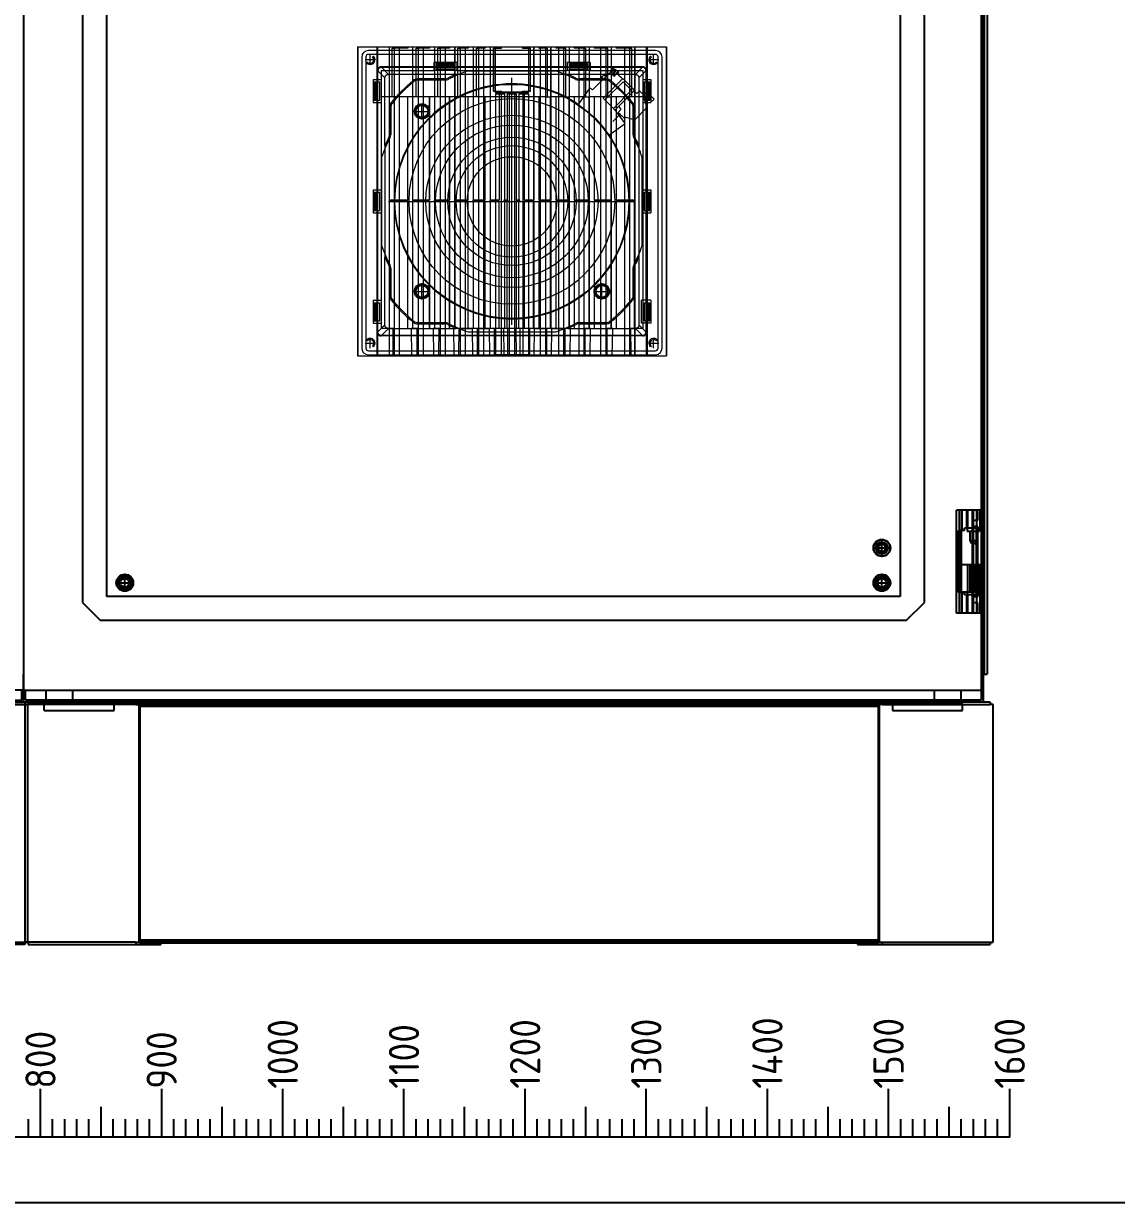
# Model space of a CAD drawing. Header units: millimetres. Extents: x 40929 to 57897, y 13592 to 43737.
# Drawn here: x 47669 to 48571, y 40095 to 41068 of the extents above; entities that cross this region are included whole.
import ezdxf
from ezdxf.enums import TextEntityAlignment as Align

# ---------------------------------------------------------------- set-up
doc = ezdxf.new("R2010")
doc.units = ezdxf.units.MM
doc.layers.add('! NO PLOT !', color=7, linetype='Continuous', true_color=0xff75dd, plot=False)
doc.layers.add('000-PI-Oprema', color=30, linetype='Continuous', lineweight=5)
doc.layers.add('000-PI-ORMAR', color=2, linetype='Continuous')
doc.styles.add('PI0', font='isocpeur.ttf', dxfattribs={"width": 0.9})

# ---------------------------------------------------------------- blocks, each defined once
blk = doc.blocks.new('8806000_2000x800x600')
at = {"layer": '! NO PLOT !'}
for p, q in [((-3770.82, 1831.75), (-3770.82, -8.25)), ((-3075.82, -8.25), (-3075.82, 1831.75)), ((-3750.82, 1826.75), (-3750.82, -3.25)), ((-3095.82, 1826.75), (-3095.82, -3.25)), ((-3049.32, -17), (-3049.32, 68)), ((-3029.87, 68), (-3049.32, 68)), ((-3046.83, 51), (-3046.83, 68)), ((-3046.63, -17), (-3046.63, 68)), ((-3044.73, 51), (-3044.73, 68)), ((-3040.97, 68), (-3040.97, 53)), ((-3040.06, 53), (-3040.06, 68)), ((-3035.95, -17), (-3035.95, 68)), ((-3031.8, 59.5), (-3035.95, 59.5)), ((-3035.42, 53), (-3035.42, 68)), ((-3035.2, -17), (-3035.2, 68)), ((-3032.45, 66), (-3031.8, 66)), ((-3032.45, -15), (-3032.45, 66)), ((-3032.44, -8.5), (-3032.44, 59.5)), ((-3031.8, 59.5), (-3031.8, 66)), ((-3029.87, 53), (-3029.87, 68)), ((-3047.56, 0), (-3047.56, 51)), ((-3042.64, 51), (-3047.56, 51)), ((-3045.1, 0), (-3045.1, 51)), ((-3029.87, 53), (-3042.64, 53)), ((-3042.64, 51), (-3042.64, 53)), ((-3040.52, 53), (-3040.52, 50.5)), ((-3040.52, 50.5), (-3030.32, 50.5)), ((-3038.37, 50.5), (-3038.37, 43.01)), ((-3031.72, 54.5), (-3035.95, 54.5)), ((-3032.87, -3.5), (-3032.87, 54.5)), ((-3032.47, 43.01), (-3032.47, 50.5)), ((-3032.15, -3.5), (-3032.15, 54.5)), ((-3031.72, -3.5), (-3031.72, 54.5)), ((-3030.32, 50.5), (-3030.32, 53)), ((-3110.82, 29.4), (-3110.82, 44.1)), ((-3038.37, 43.01), (-3036.92, 40.5)), ((-3038.37, 43.01), (-3032.47, 43.01)), ((-3036.92, 40.5), (-3033.92, 40.5)), ((-3033.92, 40.5), (-3032.47, 43.01)), ((-3118.17, 36.75), (-3103.47, 36.75)), ((-3046.12, 23), (-3046.12, 0.5)), ((-3046.12, 23), (-3029.32, 23)), ((-3040.17, 23), (-3040.17, 0.5)), ((-3038.17, 23), (-3038.17, 0.5)), ((-3036.49, 23), (-3036.49, 0.5)), ((-3036.14, 23), (-3036.14, 0.5)), ((-3033.99, 23), (-3033.99, 0.5)), ((-3033.64, 23), (-3033.64, 0.5)), ((-3033.28, 23), (-3033.28, 0.5)), ((-3032.15, 23), (-3032.15, 0.5)), ((-3031.4, 23), (-3031.4, 0.5)), ((-3031.28, 0.5), (-3031.28, 23)), ((-3030.27, 23), (-3030.27, 0.5)), ((-3029.52, 23), (-3029.52, 0.5)), ((-3735.83, 0.65), (-3735.83, 15.35)), ((-3110.83, 0.65), (-3110.83, 15.35)), ((-3036.92, 10.5), (-3038.37, 7.99)), ((-3036.92, 10.5), (-3033.92, 10.5)), ((-3032.47, 7.99), (-3033.92, 10.5)), ((-3743.18, 8), (-3728.48, 8)), ((-3118.18, 8), (-3103.48, 8)), ((-3046.12, 0.5), (-3029.32, 0.5)), ((-3040.52, 0.5), (-3040.52, -2)), ((-3038.37, 7.99), (-3038.37, 0.5)), ((-3038.37, 7.99), (-3032.47, 7.99)), ((-3032.47, 0.5), (-3032.47, 7.99)), ((-3030.32, -2), (-3030.32, 0.5)), ((-3770.82, -8.25), (-3755.82, -23.25)), ((-3095.82, -3.25), (-3750.82, -3.25)), ((-3090.82, -23.25), (-3075.82, -8.25)), ((-3042.64, 0), (-3047.56, 0)), ((-3046.83, -17), (-3046.83, 0)), ((-3044.73, -17), (-3044.73, 0)), ((-3042.64, -2), (-3042.64, 0)), ((-3029.87, -2), (-3042.64, -2)), ((-3040.97, -2), (-3040.97, -17)), ((-3040.06, -17), (-3040.06, -2)), ((-3031.72, -3.5), (-3035.95, -3.5)), ((-3031.8, -8.5), (-3035.95, -8.5)), ((-3035.42, -17), (-3035.42, -2)), ((-3031.8, -15), (-3031.8, -8.5)), ((-3029.87, -17), (-3029.87, -2)), ((-3029.87, -17), (-3049.32, -17)), ((-3032.45, -15), (-3031.8, -15)), ((-3090.82, -23.25), (-3755.82, -23.25))]:
    blk.add_line(p, q, dxfattribs=at)
for centre, radius in [((-3110.82, 36.75), 7), ((-3110.82, 36.75), 6.7), ((-3110.82, 36.75), 5), ((-3110.82, 36.75), 4), ((-3110.82, 36.75), 3), ((-3735.83, 8), 7), ((-3735.83, 8), 6.5), ((-3735.83, 8), 5.62), ((-3735.83, 8), 5), ((-3735.83, 8), 3.62), ((-3110.83, 8), 7), ((-3110.83, 8), 6.5), ((-3110.83, 8), 5.61), ((-3110.83, 8), 5), ((-3110.83, 8), 3.61)]:
    blk.add_circle(centre, radius, dxfattribs=at)
for centre, start_param, end_param in [((-3034.38, 66), 4.712389, 6.283185), ((-3033.73, 66), 4.712389, 6.283185), ((-3034.38, -15), 3.141593, 4.712389), ((-3033.73, -15), 3.141593, 4.712389)]:
    blk.add_ellipse(centre, major_axis=(0, 2), ratio=0.965926, start_param=start_param, end_param=end_param, dxfattribs=at)
at = {"layer": '000-PI-ORMAR'}
for p, q in [((-3819.32, 1904), (-3819.32, -80.5)), ((-3028.83, 1904), (-3028.83, -80.5)), ((-3027.33, 1904), (-3027.33, -80.5)), ((-3027.32, -80.5), (-3027.32, 1904)), ((-3026.55, 1883.5), (-3026.55, -67.5)), ((-3023.83, 1883.5), (-3023.83, -67.5)), ((-3819.33, -90.5), (-3819.33, -67.5)), ((-3027.32, -67.5), (-3023.83, -67.5)), ((-3819.32, -80.5), (-3027.32, -80.5)), ((-3817.83, -89), (-3817.83, -80.5)), ((-3800.83, -80.5), (-3800.83, -91.5)), ((-3778.83, -80.5), (-3778.83, -91.5)), ((-3067.83, -80.5), (-3067.83, -91.5)), ((-3045.83, -80.5), (-3045.83, -91.5)), ((-3028.83, -80.5), (-3028.83, -89)), ((-3027.33, -80.5), (-3027.33, -90.5)), ((-3800.83, -90.5), (-3819.33, -90.5)), ((-3800.83, -89), (-3817.83, -89)), ((-3802.29, -91.5), (-3800.83, -91.5)), ((-3802.29, -97.5), (-3802.29, -91.5)), ((-3045.83, -89), (-3800.83, -89)), ((-3045.83, -90.5), (-3800.83, -90.5)), ((-3800.83, -91.5), (-3796.57, -91.5)), ((-3796.57, -91.5), (-3774.46, -91.5)), ((-3072.2, -91.5), (-3774.46, -91.5)), ((-3744.64, -97.5), (-3744.64, -91.5)), ((-3102.02, -91.5), (-3102.02, -97.5)), ((-3072.2, -91.5), (-3050.09, -91.5)), ((-3050.09, -91.5), (-3045.83, -91.5)), ((-3028.83, -89), (-3045.83, -89)), ((-3027.33, -90.5), (-3045.83, -90.5)), ((-3045.83, -91.5), (-3044.37, -91.5)), ((-3044.37, -97.5), (-3044.37, -91.5)), ((-3802.29, -97.5), (-3744.64, -97.5)), ((-3102.02, -97.5), (-3044.37, -97.5))]:
    blk.add_line(p, q, dxfattribs=at)
blk = doc.blocks.new('1600 skala')
for p, q in [((41916.15, 44278.22), (41916.15, 44318.22)), ((41916.15, 44278.22), (41916.15, 44318.22)), ((41916.15, 44278.22), (41916.15, 44318.22)), ((41916.15, 44278.22), (41916.15, 44318.22)), ((41916.15, 44278.22), (41916.15, 44318.22)), ((41916.15, 44278.22), (41916.15, 44318.22)), ((42016.15, 44278.22), (42016.15, 44318.22)), ((42016.15, 44278.22), (42016.15, 44318.22)), ((42016.15, 44278.22), (42016.15, 44318.22)), ((42016.15, 44278.22), (42016.15, 44318.22)), ((42016.15, 44278.22), (42016.15, 44318.22)), ((42016.15, 44278.22), (42016.15, 44318.22)), ((42016.15, 44278.22), (42016.15, 44318.22)), ((42016.15, 44278.22), (42016.15, 44318.22)), ((42116.15, 44278.22), (42116.15, 44318.22)), ((42216.15, 44278.22), (42216.15, 44318.22)), ((42216.15, 44278.22), (42216.15, 44318.22)), ((42216.15, 44278.22), (42216.15, 44318.22)), ((42216.15, 44278.22), (42216.15, 44318.22)), ((42216.15, 44278.22), (42216.15, 44318.22)), ((42216.15, 44278.22), (42216.15, 44318.22)), ((42216.15, 44278.22), (42216.15, 44318.22)), ((42316.15, 44278.22), (42316.15, 44318.22)), ((42416.15, 44278.22), (42416.15, 44318.22)), ((42416.15, 44278.22), (42416.15, 44318.22)), ((42416.15, 44278.22), (42416.15, 44318.22)), ((42416.15, 44278.22), (42416.15, 44318.22)), ((42416.15, 44278.22), (42416.15, 44318.22)), ((42416.15, 44278.22), (42416.15, 44318.22)), ((42516.15, 44278.22), (42516.15, 44318.22)), ((42616.15, 44278.22), (42616.15, 44318.22)), ((42616.15, 44278.22), (42616.15, 44318.22)), ((42616.15, 44278.22), (42616.15, 44318.22)), ((42616.15, 44278.22), (42616.15, 44318.22)), ((42616.15, 44278.22), (42616.15, 44318.22)), ((42616.15, 44278.22), (42616.15, 44318.22)), ((42716.15, 44278.22), (42716.15, 44318.22)), ((42716.15, 44278.22), (42716.15, 44318.22)), ((42716.15, 44278.22), (42716.15, 44318.22)), ((42716.15, 44278.22), (42716.15, 44318.22)), ((42716.15, 44278.22), (42716.15, 44318.22)), ((42716.15, 44278.22), (42716.15, 44318.22)), ((41966.15, 44278.22), (41966.15, 44303.22)), ((42066.15, 44278.22), (42066.15, 44303.22)), ((42166.15, 44278.22), (42166.15, 44303.22)), ((42266.15, 44278.22), (42266.15, 44303.22)), ((42366.15, 44278.22), (42366.15, 44303.22)), ((42466.15, 44278.22), (42466.15, 44303.22)), ((42566.15, 44278.22), (42566.15, 44303.22)), ((42666.15, 44278.22), (42666.15, 44303.22)), ((41906.15, 44278.22), (41906.15, 44293.22)), ((41926.15, 44278.22), (41926.15, 44293.22)), ((41936.15, 44278.22), (41936.15, 44293.22)), ((41946.15, 44278.22), (41946.15, 44293.22)), ((41956.15, 44278.22), (41956.15, 44293.22)), ((41976.15, 44278.22), (41976.15, 44293.22)), ((41986.15, 44278.22), (41986.15, 44293.22)), ((41996.15, 44278.22), (41996.15, 44293.22)), ((42006.15, 44278.22), (42006.15, 44293.22)), ((42026.15, 44278.22), (42026.15, 44293.22)), ((42036.15, 44278.22), (42036.15, 44293.22)), ((42046.15, 44278.22), (42046.15, 44293.22)), ((42056.15, 44278.22), (42056.15, 44293.22)), ((42076.15, 44278.22), (42076.15, 44293.22)), ((42086.15, 44278.22), (42086.15, 44293.22)), ((42096.15, 44278.22), (42096.15, 44293.22)), ((42106.15, 44278.22), (42106.15, 44293.22)), ((42126.15, 44278.22), (42126.15, 44293.22)), ((42136.15, 44278.22), (42136.15, 44293.22)), ((42146.15, 44278.22), (42146.15, 44293.22)), ((42156.15, 44278.22), (42156.15, 44293.22)), ((42176.15, 44278.22), (42176.15, 44293.22)), ((42186.15, 44278.22), (42186.15, 44293.22)), ((42196.15, 44278.22), (42196.15, 44293.22)), ((42206.15, 44278.22), (42206.15, 44293.22)), ((42226.15, 44278.22), (42226.15, 44293.22)), ((42236.15, 44278.22), (42236.15, 44293.22)), ((42246.15, 44278.22), (42246.15, 44293.22)), ((42256.15, 44278.22), (42256.15, 44293.22)), ((42276.15, 44278.22), (42276.15, 44293.22)), ((42286.15, 44278.22), (42286.15, 44293.22)), ((42296.15, 44278.22), (42296.15, 44293.22)), ((42306.15, 44278.22), (42306.15, 44293.22)), ((42326.15, 44278.22), (42326.15, 44293.22)), ((42336.15, 44278.22), (42336.15, 44293.22)), ((42346.15, 44278.22), (42346.15, 44293.22)), ((42356.15, 44278.22), (42356.15, 44293.22)), ((42376.15, 44278.22), (42376.15, 44293.22)), ((42386.15, 44278.22), (42386.15, 44293.22)), ((42396.15, 44278.22), (42396.15, 44293.22)), ((42406.15, 44278.22), (42406.15, 44293.22)), ((42426.15, 44278.22), (42426.15, 44293.22)), ((42436.15, 44278.22), (42436.15, 44293.22)), ((42446.15, 44278.22), (42446.15, 44293.22)), ((42456.15, 44278.22), (42456.15, 44293.22)), ((42476.15, 44278.22), (42476.15, 44293.22)), ((42486.15, 44278.22), (42486.15, 44293.22)), ((42496.15, 44278.22), (42496.15, 44293.22)), ((42506.15, 44278.22), (42506.15, 44293.22)), ((42526.15, 44278.22), (42526.15, 44293.22)), ((42536.15, 44278.22), (42536.15, 44293.22)), ((42546.15, 44278.22), (42546.15, 44293.22)), ((42556.15, 44278.22), (42556.15, 44293.22)), ((42576.15, 44278.22), (42576.15, 44293.22)), ((42586.15, 44278.22), (42586.15, 44293.22)), ((42596.15, 44278.22), (42596.15, 44293.22)), ((42606.15, 44278.22), (42606.15, 44293.22)), ((42626.15, 44278.22), (42626.15, 44293.22)), ((42636.15, 44278.22), (42636.15, 44293.22)), ((42646.15, 44278.22), (42646.15, 44293.22)), ((42656.15, 44278.22), (42656.15, 44293.22)), ((42676.15, 44278.22), (42676.15, 44293.22)), ((42686.15, 44278.22), (42686.15, 44293.22)), ((42696.15, 44278.22), (42696.15, 44293.22)), ((42706.15, 44278.22), (42706.15, 44293.22)), ((42716.15, 44278.22), (41116.15, 44278.22))]:
    blk.add_line(p, q)
at = {"style": 'PI0', "width": 0.9}
for s, p in [('1400', (42516.15, 44318.22)), ('1500', (42616.15, 44318.22)), ('1600', (42716.15, 44318.22)), ('1000', (42116.15, 44318.22)), ('1100', (42216.15, 44318.22)), ('1200', (42316.15, 44318.22)), ('1300', (42416.15, 44318.22)), ('800', (41916.15, 44318.22)), ('900', (42016.15, 44318.22))]:
    blk.add_text(s, height=25, rotation=90, dxfattribs=at).set_placement(p, align=Align.MIDDLE_LEFT)
blk = doc.blocks.new('8660.023')
at = {"layer": '000-PI-ORMAR'}
for p, q in [((42027.59, 47899.99), (42027.59, 48095.99)), ((42027.59, 48095.99), (42030.09, 48095.99)), ((42030.09, 48097.99), (42119.09, 48097.99)), ((42030.09, 48097.99), (42030.09, 48095.99)), ((42119.09, 48095.99), (42030.09, 48095.99)), ((42119.09, 48097.99), (42119.09, 48095.99)), ((42119.09, 48095.99), (42121.59, 48095.99)), ((42121.59, 48095.99), (42121.59, 48086.51)), ((42122.34, 48096.99), (42122.34, 47996.99)), ((42731.84, 48096.99), (42122.34, 48096.99)), ((42731.84, 48095.49), (42122.34, 48095.49)), ((42731.84, 48094.49), (42122.34, 48094.49)), ((42731.84, 48096.99), (42731.84, 47996.99)), ((42732.59, 48095.99), (42732.59, 48086.51)), ((42735.09, 48095.99), (42732.59, 48095.99)), ((42824.09, 48097.99), (42735.09, 48097.99)), ((42735.09, 48097.99), (42735.09, 48095.99)), ((42735.09, 48095.99), (42824.09, 48095.99)), ((42824.09, 48097.99), (42824.09, 48095.99)), ((42826.59, 48095.99), (42824.09, 48095.99)), ((42826.59, 47899.99), (42826.59, 48095.99)), ((42121.59, 48086.51), (42121.59, 47986.51)), ((42732.59, 48086.51), (42732.59, 47986.51)), ((42122.34, 47996.99), (42122.34, 47898.99)), ((42731.84, 47996.99), (42731.84, 47898.99)), ((42121.59, 47986.51), (42121.59, 47909.47)), ((42732.59, 47986.51), (42732.59, 47909.47)), ((42121.59, 47909.47), (42121.59, 47899.99)), ((42732.59, 47909.47), (42732.59, 47899.99)), ((42030.09, 47899.99), (42027.59, 47899.99)), ((42119.09, 47899.99), (42030.09, 47899.99)), ((42030.09, 47899.74), (42030.09, 47899.74)), ((42030.09, 47899.74), (42030.09, 47897.99)), ((42030.09, 47897.99), (42139.59, 47897.99)), ((42119.09, 47899.99), (42122.34, 47899.99)), ((42119.09, 47899.99), (42119.09, 47899.99)), ((42119.09, 47899.99), (42119.09, 47897.99)), ((42731.84, 47901.49), (42122.34, 47901.49)), ((42731.84, 47900.49), (42122.34, 47900.49)), ((42731.84, 47898.99), (42122.34, 47898.99)), ((42123.09, 47898.99), (42123.09, 47897.99)), ((42139.59, 47898.99), (42139.59, 47897.99)), ((42714.59, 47898.99), (42714.59, 47897.99)), ((42714.59, 47897.99), (42824.09, 47897.99)), ((42731.09, 47898.99), (42731.09, 47897.99)), ((42731.84, 47899.99), (42735.09, 47899.99)), ((42735.09, 47899.99), (42824.09, 47899.99)), ((42735.09, 47899.99), (42735.09, 47899.99)), ((42735.09, 47899.99), (42735.09, 47897.99)), ((42824.09, 47899.99), (42826.59, 47899.99)), ((42824.09, 47899.74), (42824.09, 47899.74)), ((42824.09, 47899.74), (42824.09, 47897.99))]:
    blk.add_line(p, q, dxfattribs=at)
blk = doc.blocks.new('SK3240700')
at = {"layer": '000-PI-Oprema'}
for p, q in [((-127.5, 255), (-127.5, 0)), ((-127.5, 255), (127.5, 255)), ((-127.26, 255), (-127.26, 0)), ((-111.62, 255), (-111.62, 0)), ((-110.9, 255), (-110.9, 0)), ((-101.44, 255), (-101.44, 0)), ((-101.32, 255), (-101.32, 128.5)), ((-98.85, 254), (-97.17, 254)), ((-98.85, 213.65), (-98.85, 254)), ((-97.17, 255), (-97.17, 0)), ((-86, 254), (-97.17, 254)), ((-93.06, 255), (-93.06, 0)), ((-86.06, 255), (-86.06, 254)), ((-86, 255), (-86, 254)), ((-81.98, 255), (-81.98, 128.5)), ((-81.92, 255), (-81.92, 213.65)), ((-79.1, 254), (-77.39, 254)), ((-79.1, 213.65), (-79.1, 254)), ((-77.39, 255), (-77.39, 0)), ((-67.96, 254), (-77.39, 254)), ((-73.23, 255), (-73.23, 0)), ((-68.03, 255), (-68.03, 254)), ((-67.96, 255), (-67.96, 254)), ((-63.87, 255), (-63.87, 128.5)), ((-63.8, 255), (-63.8, 213.65)), ((-61.03, 254), (-59.31, 254)), ((-61.03, 213.65), (-61.03, 254)), ((-59.31, 255), (-59.31, 0)), ((-51.41, 254), (-59.31, 254)), ((-55.14, 255), (-55.14, 0)), ((-51.47, 255), (-51.47, 254)), ((-51.41, 255), (-51.41, 254)), ((-47.28, 255), (-47.28, 128.5)), ((-47.22, 255), (-47.22, 213.65)), ((-44.51, 254), (-42.8, 254)), ((-44.51, 213.65), (-44.51, 254)), ((-42.8, 255), (-42.8, 0)), ((-36.2, 254), (-42.8, 254)), ((-38.57, 255), (-38.57, 0)), ((-36.26, 255), (-36.26, 254)), ((-36.2, 255), (-36.2, 254)), ((-32.03, 255), (-32.03, 128.5)), ((-31.97, 255), (-31.97, 213.65)), ((-29.32, 254), (-27.6, 254)), ((-29.32, 213.65), (-29.32, 254)), ((-27.6, 255), (-27.6, 0)), ((-22.2, 254), (-27.6, 254)), ((-23.33, 255), (-23.33, 0)), ((-22.26, 255), (-22.26, 254)), ((-22.2, 255), (-22.2, 254)), ((-17.99, 255), (-17.99, 128.5)), ((-17.93, 255), (-17.93, 128.5)), ((-15.21, 254), (-13.8, 254)), ((-15.21, 218.47), (-15.21, 254)), ((-13.83, 218.47), (-13.83, 254)), ((-13.8, 255), (-13.8, 217.7)), ((-13.8, 254), (-8.72, 254)), ((-13.7, 255), (-13.7, 217.8)), ((-13.63, 254), (-13.63, 255)), ((-8.72, 254), (-8.72, 255)), ((8.72, 254), (8.72, 255)), ((8.72, 254), (13.8, 254)), ((13.63, 254), (13.63, 255)), ((13.7, 255), (13.7, 217.8)), ((13.8, 255), (13.8, 217.7)), ((13.8, 254), (15.21, 254)), ((13.83, 218.47), (13.83, 254)), ((15.21, 218.47), (15.21, 254)), ((17.93, 255), (17.93, 128.5)), ((17.99, 255), (17.99, 128.5)), ((22.2, 255), (22.2, 254)), ((27.6, 254), (22.2, 254)), ((22.26, 255), (22.26, 254)), ((23.33, 255), (23.33, 0)), ((27.6, 255), (27.6, 0)), ((27.6, 254), (29.32, 254)), ((29.32, 213.65), (29.32, 254)), ((31.97, 255), (31.97, 213.65)), ((32.03, 255), (32.03, 128.5)), ((36.2, 255), (36.2, 254)), ((42.8, 254), (36.2, 254)), ((36.26, 255), (36.26, 254)), ((38.57, 255), (38.57, 0)), ((42.8, 0), (42.8, 255)), ((42.8, 254), (44.51, 254)), ((44.51, 213.65), (44.51, 254)), ((47.22, 255), (47.22, 213.65)), ((47.28, 255), (47.28, 128.5)), ((51.41, 255), (51.41, 254)), ((59.31, 254), (51.41, 254)), ((51.47, 255), (51.47, 254)), ((55.14, 255), (55.14, 0)), ((59.31, 255), (59.31, 0)), ((59.31, 254), (61.03, 254)), ((61.03, 213.65), (61.03, 254)), ((63.8, 255), (63.8, 213.65)), ((63.87, 255), (63.87, 128.5)), ((67.96, 255), (67.96, 254)), ((77.39, 254), (67.96, 254)), ((68.03, 255), (68.03, 254)), ((73.23, 255), (73.23, 0)), ((77.39, 255), (77.39, 0)), ((77.39, 254), (79.1, 254)), ((79.1, 213.65), (79.1, 254)), ((81.92, 255), (81.92, 213.65)), ((81.98, 255), (81.98, 128.5)), ((86, 255), (86, 254)), ((97.17, 254), (86, 254)), ((86.06, 255), (86.06, 254)), ((93.06, 255), (93.06, 0)), ((97.17, 255), (97.17, 0)), ((97.17, 254), (98.85, 254)), ((98.85, 213.65), (98.85, 254)), ((101.32, 255), (101.32, 128.5)), ((101.44, 255), (101.44, 0)), ((110.9, 255), (110.9, 0)), ((111.62, 255), (111.62, 0)), ((127.26, 255), (127.26, 0)), ((127.5, 255), (127.5, 0)), ((-124, 246.5), (-124, 6.5)), ((-121.2, 244.5), (-112.8, 244.5)), ((-120.6, 246.66), (-120.6, 6.34)), ((118.5, 252), (-118.5, 252)), ((118.5, 248.76), (-118.5, 248.76)), ((-117, 240.3), (-117, 248.7)), ((-114.98, 246.72), (-114.31, 247.46)), ((112.8, 244.5), (121.2, 244.5)), ((114.98, 246.72), (114.31, 247.46)), ((117, 240.3), (117, 248.7)), ((120.6, 6.34), (120.6, 246.66)), ((124, 6.5), (124, 246.5)), ((-119.96, 241.81), (-119.22, 242.48)), ((-111, 235.5), (-110.65, 235.16)), ((-111, 235.5), (-111, 228.1)), ((-110.65, 235.22), (-104.82, 229.39)), ((-110.65, 19.78), (-110.65, 235.22)), ((-107.66, 238.15), (-108, 238.5)), ((-64.5, 238.5), (-108, 238.5)), ((-108, 235.58), (-64.5, 235.58)), ((-108, 235.58), (-108, 22.58)), ((-101.89, 232.32), (-107.72, 238.15)), ((-107.72, 238.15), (107.72, 238.15)), ((-64.5, 242.11), (-64.5, 235.5)), ((-45.5, 242.11), (-64.5, 242.11)), ((-45.5, 238.26), (-64.5, 238.26)), ((-45.5, 235.5), (-64.5, 235.5)), ((-47.5, 241.4), (-62.5, 241.4)), ((-62.5, 241.4), (-62.5, 236.73)), ((-47.5, 241.27), (-62.5, 241.27)), ((-47.5, 241.08), (-62.5, 241.08)), ((-47.5, 240.7), (-62.5, 240.7)), ((-47.5, 240.55), (-62.5, 240.55)), ((-47.5, 240.1), (-62.5, 240.1)), ((-47.5, 239.9), (-62.5, 239.9)), ((-47.5, 238.81), (-62.5, 238.81)), ((-47.5, 238.51), (-62.5, 238.51)), ((-47.5, 236.73), (-62.5, 236.73)), ((-47.5, 241.4), (-47.5, 236.73)), ((-45.5, 242.11), (-45.5, 235.5)), ((45.5, 238.5), (-45.5, 238.5)), ((-45.5, 235.58), (45.5, 235.58)), ((36.42, 235.05), (-36.42, 235.05)), ((45.5, 242.11), (45.5, 235.5)), ((64.5, 242.11), (45.5, 242.11)), ((64.5, 238.26), (45.5, 238.26)), ((64.5, 235.5), (45.5, 235.5)), ((62.5, 241.4), (47.5, 241.4)), ((47.5, 241.4), (47.5, 236.73)), ((62.5, 241.27), (47.5, 241.27)), ((62.5, 241.08), (47.5, 241.08)), ((62.5, 240.7), (47.5, 240.7)), ((62.5, 240.55), (47.5, 240.55)), ((62.5, 240.1), (47.5, 240.1)), ((62.5, 239.9), (47.5, 239.9)), ((62.5, 238.81), (47.5, 238.81)), ((62.5, 238.51), (47.5, 238.51)), ((62.5, 236.73), (47.5, 236.73)), ((62.5, 241.4), (62.5, 236.73)), ((64.5, 242.11), (64.5, 235.5)), ((108, 238.5), (64.5, 238.5)), ((64.5, 235.58), (108, 235.58)), ((66.63, 219.45), (80.97, 233.79)), ((83.1, 237.46), (80.97, 233.79)), ((83.73, 237.1), (81.61, 232.55)), ((82.79, 231.87), (85.29, 236.2)), ((88.25, 234.49), (83.1, 237.46)), ((83.57, 231.42), (86.07, 235.75)), ((84.75, 230.73), (87.62, 234.85)), ((87.1, 232.49), (88.25, 234.49)), ((107.72, 238.15), (101.89, 232.32)), ((104.82, 229.39), (110.65, 235.22)), ((108, 238.5), (107.66, 238.15)), ((108, 235.58), (108, 22.58)), ((110.65, 235.16), (111, 235.5)), ((110.65, 235.22), (110.65, 19.78)), ((111, 235.5), (111, 228.1)), ((119.96, 241.81), (119.22, 242.48)), ((-114.61, 228.1), (-108, 228.1)), ((-114.61, 228.1), (-114.61, 209.1)), ((-113.9, 226.1), (-113.9, 211.1)), ((-113.9, 226.1), (-109.23, 226.1)), ((-113.77, 226.1), (-113.77, 211.1)), ((-113.58, 226.1), (-113.58, 211.1)), ((-113.2, 226.1), (-113.2, 211.1)), ((-113.05, 226.1), (-113.05, 211.1)), ((-112.6, 226.1), (-112.6, 211.1)), ((-112.4, 226.1), (-112.4, 211.1)), ((-111.31, 226.1), (-111.31, 211.1)), ((-111.01, 226.1), (-111.01, 211.1)), ((-110.76, 209.1), (-110.76, 228.1)), ((-109.23, 226.1), (-109.23, 211.1)), ((-104.82, 173.57), (-104.82, 229.39)), ((-46.07, 232.32), (-101.89, 232.32)), ((-54.94, 227.55), (-77.75, 227.55)), ((-55.17, 228.5), (-77.73, 228.5)), ((46.16, 232.28), (-46.16, 232.28)), ((0, 25.65), (0, 229.35)), ((101.89, 232.32), (46.07, 232.32)), ((77.75, 227.55), (54.94, 227.55)), ((77.73, 228.5), (55.17, 228.5)), ((76.93, 232.86), (73.19, 229.11)), ((73.19, 229.11), (74.74, 227.56)), ((73.68, 229.61), (75.24, 228.05)), ((73.93, 229.85), (75.48, 228.3)), ((74.13, 230.05), (75.68, 228.5)), ((75.19, 212.59), (91.25, 228.65)), ((75.99, 231.92), (77.55, 230.36)), ((76.19, 232.12), (77.75, 230.56)), ((76.44, 232.36), (77.99, 230.81)), ((76.68, 211.25), (91.71, 226.28)), ((78.49, 231.3), (76.93, 232.86)), ((81.61, 232.55), (84.75, 230.73)), ((89.33, 230.26), (87.1, 232.49)), ((90.37, 229.54), (89.33, 230.26)), ((91.25, 228.65), (90.37, 229.54)), ((91.71, 226.28), (98.78, 219.21)), ((100.76, 219.78), (92.63, 227.91)), ((104.82, 229.39), (104.82, 173.57)), ((108, 228.1), (114.61, 228.1)), ((109.23, 226.1), (113.9, 226.1)), ((109.23, 226.1), (109.23, 211.1)), ((110.76, 228.1), (110.76, 209.1)), ((111.01, 226.1), (111.01, 211.1)), ((111.31, 226.1), (111.31, 211.1)), ((112.4, 226.1), (112.4, 211.1)), ((112.6, 226.1), (112.6, 211.1)), ((113.05, 226.1), (113.05, 211.1)), ((113.2, 226.1), (113.2, 211.1)), ((113.58, 226.1), (113.58, 211.1)), ((113.77, 226.1), (113.77, 211.1)), ((113.9, 226.1), (113.9, 211.1)), ((114.61, 228.1), (114.61, 209.1)), ((-15.21, 218.47), (-13.8, 218.47)), ((-13.8, 218.47), (-8.72, 218.47)), ((-13.8, 217.7), (13.8, 217.7)), ((-13.7, 217.8), (13.7, 217.8)), ((-13.63, 217.7), (-13.63, 218.47)), ((-13.63, 217.47), (-13.63, 217.7)), ((-13.63, 217.47), (13.63, 217.47)), ((-13.6, 216.16), (-5.82, 216.16)), ((-13.6, 216.16), (-13.6, 0)), ((-10.45, 216.16), (-10.45, 128.5)), ((-8.97, 216.16), (-8.97, 0)), ((-8.72, 217.47), (-8.72, 218.47)), ((-5.82, 128.5), (-5.82, 216.16)), ((-3.9, 216.16), (-3.9, 128.5)), ((-3.9, 216.16), (3.9, 216.16)), ((-2.22, 216.16), (-2.22, 0)), ((2.22, 216.16), (2.22, 0)), ((3.9, 128.5), (3.9, 216.16)), ((5.82, 216.16), (13.6, 216.16)), ((5.82, 216.16), (5.82, 128.5)), ((8.72, 217.47), (8.72, 218.47)), ((8.72, 218.47), (13.8, 218.47)), ((8.97, 216.16), (8.97, 0)), ((10.45, 128.5), (10.45, 216.16)), ((13.6, 216.16), (13.6, 0)), ((13.63, 217.7), (13.63, 218.47)), ((13.63, 217.47), (13.63, 217.7)), ((13.8, 218.47), (15.21, 218.47)), ((64.29, 221.1), (54.73, 207.44)), ((98.78, 219.21), (83.75, 204.18)), ((85.09, 202.69), (100.76, 218.36)), ((85.54, 222.94), (86.96, 221.53)), ((94.03, 214.46), (95.44, 213.04)), ((103.2, 216.42), (100.62, 218.22)), ((105.43, 218.65), (103.2, 216.42)), ((110.24, 213.84), (105.43, 218.65)), ((109.96, 216.67), (108.68, 215.39)), ((112.19, 217.26), (109.96, 216.67)), ((110.15, 213.92), (111.6, 214.31)), ((111.6, 214.31), (115.75, 210.16)), ((117.52, 211.93), (112.19, 217.26)), ((-114.61, 209.1), (-108, 209.1)), ((-113.9, 211.1), (-109.23, 211.1)), ((-111, 209.1), (-111, 137)), ((-101.32, 213.65), (-108, 213.65)), ((-97.17, 213.65), (-101.32, 213.65)), ((-101, 205.23), (-101, 182.67)), ((-100.05, 205.25), (-100.05, 182.44)), ((-81.93, 213.65), (-97.17, 213.65)), ((-86.06, 213.65), (-86.06, 128.5)), ((-86, 128.5), (-86, 213.65)), ((-77.39, 213.65), (-81.93, 213.65)), ((-81.93, 213.65), (-81.93, 128.5)), ((-63.81, 213.65), (-77.39, 213.65)), ((-74.25, 195.08), (-74.25, 208.41)), ((-68.03, 213.65), (-68.03, 128.5)), ((-67.97, 128.5), (-67.97, 213.65)), ((-59.31, 213.65), (-63.81, 213.65)), ((-63.81, 213.65), (-63.81, 128.5)), ((-47.22, 213.65), (-59.31, 213.65)), ((-51.47, 213.65), (-51.47, 128.5)), ((-51.42, 128.5), (-51.42, 213.65)), ((-42.8, 213.65), (-47.22, 213.65)), ((-47.22, 213.65), (-47.22, 128.5)), ((-31.98, 213.65), (-42.8, 213.65)), ((-36.26, 213.65), (-36.26, 128.5)), ((-36.21, 128.5), (-36.21, 213.65)), ((-27.6, 213.65), (-31.98, 213.65)), ((-31.98, 213.65), (-31.98, 128.5)), ((-17.93, 213.65), (-27.6, 213.65)), ((-22.26, 213.65), (-22.26, 128.5)), ((-22.2, 128.5), (-22.2, 213.65)), ((-13.6, 213.65), (-17.93, 213.65)), ((-5.82, 213.65), (-13.6, 213.65)), ((-3.9, 213.65), (-5.82, 213.65)), ((3.9, 213.65), (-3.9, 213.65)), ((5.82, 213.65), (3.9, 213.65)), ((13.6, 213.65), (5.82, 213.65)), ((17.93, 213.65), (13.6, 213.65)), ((27.6, 213.65), (17.93, 213.65)), ((22.2, 213.65), (22.2, 128.5)), ((22.26, 213.65), (22.26, 128.5)), ((27.6, 213.65), (31.98, 213.65)), ((31.98, 128.5), (31.98, 213.65)), ((42.8, 213.65), (31.98, 213.65)), ((36.21, 213.65), (36.21, 128.5)), ((36.26, 213.65), (36.26, 128.5)), ((42.8, 213.65), (47.22, 213.65)), ((47.22, 128.5), (47.22, 213.65)), ((59.31, 213.65), (47.22, 213.65)), ((51.42, 213.65), (51.42, 128.5)), ((51.47, 213.65), (51.47, 128.5)), ((59.31, 213.65), (63.81, 213.65)), ((63.81, 128.5), (63.81, 213.65)), ((77.39, 213.65), (63.81, 213.65)), ((67.97, 213.65), (67.97, 128.5)), ((68.03, 213.65), (68.03, 128.5)), ((77.39, 213.65), (81.93, 213.65)), ((81.93, 128.5), (81.93, 213.65)), ((97.17, 213.65), (81.93, 213.65)), ((86, 213.65), (86, 128.5)), ((86.06, 213.65), (86.06, 128.5)), ((88.18, 205.78), (89.98, 203.2)), ((101.32, 213.65), (97.17, 213.65)), ((100.05, 182.44), (100.05, 205.25)), ((101, 182.67), (101, 205.23)), ((108, 213.65), (101.32, 213.65)), ((101.36, 194.92), (111.47, 205.03)), ((108, 209.1), (114.61, 209.1)), ((109.23, 211.1), (113.9, 211.1)), ((109.5, 212.4), (110.24, 213.13)), ((111.47, 205.03), (109.5, 212.4)), ((111, 209.1), (111, 137)), ((115.75, 210.16), (117.52, 211.93)), ((-80.91, 201.75), (-67.58, 201.75)), ((89.52, 199.77), (83.3, 193.54)), ((88.07, 200.65), (87.4, 199.98)), ((89.98, 203.2), (87.75, 200.97)), ((87.75, 200.97), (92.56, 196.16)), ((89.49, 197.4), (90.4, 198.32)), ((93.27, 196.16), (94, 196.89)), ((94, 196.89), (101.36, 194.92)), ((79.94, 182.23), (93.6, 191.79)), ((-104.78, 173.66), (-104.78, 81.34)), ((104.78, 173.66), (104.78, 81.34)), ((-107.55, 163.92), (-107.55, 91.08)), ((107.55, 91.08), (107.55, 163.92)), ((-114.61, 137), (-114.61, 118)), ((-114.61, 137), (-108, 137)), ((-110.76, 118), (-110.76, 137)), ((108, 137), (114.61, 137)), ((110.76, 137), (110.76, 118)), ((114.61, 137), (114.61, 118)), ((-113.9, 135), (-113.9, 120)), ((-113.9, 135), (-109.23, 135)), ((-113.77, 135), (-113.77, 120)), ((-113.58, 135), (-113.58, 120)), ((-113.2, 135), (-113.2, 120)), ((-113.05, 135), (-113.05, 120)), ((-112.6, 135), (-112.6, 120)), ((-112.4, 135), (-112.4, 120)), ((-111.31, 135), (-111.31, 120)), ((-111.01, 135), (-111.01, 120)), ((-109.23, 135), (-109.23, 120)), ((-101.85, 127.5), (101.85, 127.5)), ((-97.17, 128.5), (-101.38, 128.5)), ((-101.38, 128.5), (-101.38, 127.38)), ((-97.17, 127.38), (-101.38, 127.38)), ((-101.32, 127.38), (-101.32, 22.58)), ((-86, 128.5), (-97.17, 128.5)), ((-86, 127.38), (-97.17, 127.38)), ((-86.29, 127.38), (-86.29, 128.5)), ((-86.06, 127.38), (-86.06, 22.58)), ((-86, 22.58), (-86, 127.38)), ((-77.39, 128.5), (-82.17, 128.5)), ((-82.17, 128.5), (-82.17, 127.38)), ((-77.39, 127.38), (-82.17, 127.38)), ((-81.98, 127.38), (-81.98, 22.58)), ((-81.93, 127.38), (-81.93, 22.58)), ((-67.97, 128.5), (-77.39, 128.5)), ((-67.97, 127.38), (-77.39, 127.38)), ((-68.25, 127.38), (-68.25, 128.5)), ((-68.03, 127.38), (-68.03, 22.58)), ((-67.97, 22.58), (-67.97, 127.38)), ((-59.31, 128.5), (-64.09, 128.5)), ((-64.09, 128.5), (-64.09, 127.38)), ((-59.31, 127.38), (-64.09, 127.38)), ((-63.87, 127.38), (-63.87, 22.58)), ((-63.81, 127.38), (-63.81, 22.58)), ((-51.42, 128.5), (-59.31, 128.5)), ((-51.42, 127.38), (-59.31, 127.38)), ((-51.66, 127.38), (-51.66, 128.5)), ((-51.47, 127.38), (-51.47, 22.58)), ((-51.42, 22.58), (-51.42, 127.38)), ((-42.8, 128.5), (-47.49, 128.5)), ((-47.49, 128.5), (-47.49, 127.38)), ((-42.8, 127.38), (-47.49, 127.38)), ((-47.28, 127.38), (-47.28, 22.58)), ((-47.22, 127.38), (-47.22, 22.58)), ((-36.21, 128.5), (-42.8, 128.5)), ((-36.21, 127.38), (-42.8, 127.38)), ((-36.46, 127.38), (-36.46, 128.5)), ((-36.26, 127.38), (-36.26, 22.58)), ((-36.21, 22.58), (-36.21, 127.38)), ((-27.6, 128.5), (-32.23, 128.5)), ((-32.23, 128.5), (-32.23, 127.38)), ((-27.6, 127.38), (-32.23, 127.38)), ((-32.03, 127.38), (-32.03, 22.58)), ((-31.98, 127.38), (-31.98, 22.58)), ((-22.2, 128.5), (-27.6, 128.5)), ((-22.2, 127.38), (-27.6, 127.38)), ((-22.43, 127.38), (-22.43, 128.5)), ((-22.26, 127.38), (-22.26, 22.58)), ((-22.2, 22.58), (-22.2, 127.38)), ((-13.6, 128.5), (-18.16, 128.5)), ((-18.16, 128.5), (-18.16, 127.38)), ((-13.6, 127.38), (-18.16, 127.38)), ((-17.99, 127.38), (-17.99, 22.58)), ((-17.93, 127.38), (-17.93, 22.58)), ((-10.45, 128.5), (-13.6, 128.5)), ((-10.45, 127.38), (-13.6, 127.38)), ((-11.26, 127.38), (-11.26, 128.5)), ((-10.45, 22.58), (-10.45, 127.38)), ((-3.47, 128.5), (-6.63, 128.5)), ((-6.63, 128.5), (-6.63, 127.38)), ((-3.47, 127.38), (-6.63, 127.38)), ((-5.82, 22.58), (-5.82, 127.38)), ((-3.9, 22.58), (-3.9, 127.38)), ((-3.47, 127.38), (-3.47, 128.5)), ((6.63, 128.5), (3.47, 128.5)), ((3.47, 128.5), (3.47, 127.38)), ((6.63, 127.38), (3.47, 127.38)), ((3.9, 22.58), (3.9, 127.38)), ((5.82, 22.58), (5.82, 127.38)), ((6.63, 127.38), (6.63, 128.5)), ((13.6, 128.5), (10.45, 128.5)), ((10.45, 22.58), (10.45, 127.38)), ((13.6, 127.38), (10.45, 127.38)), ((11.26, 128.5), (11.26, 127.38)), ((18.16, 128.5), (13.6, 128.5)), ((18.16, 127.38), (13.6, 127.38)), ((17.93, 22.58), (17.93, 127.38)), ((17.99, 127.38), (17.99, 22.58)), ((18.16, 127.38), (18.16, 128.5)), ((27.6, 128.5), (22.2, 128.5)), ((22.2, 127.38), (22.2, 22.58)), ((27.6, 127.38), (22.2, 127.38)), ((22.26, 127.38), (22.26, 22.58)), ((22.43, 128.5), (22.43, 127.38)), ((32.23, 128.5), (27.6, 128.5)), ((32.23, 127.38), (27.6, 127.38)), ((31.98, 22.58), (31.98, 127.38)), ((32.03, 127.38), (32.03, 22.58)), ((32.23, 127.38), (32.23, 128.5)), ((42.8, 128.5), (36.21, 128.5)), ((36.21, 127.38), (36.21, 22.58)), ((42.8, 127.38), (36.21, 127.38)), ((36.26, 127.38), (36.26, 22.58)), ((36.46, 128.5), (36.46, 127.38)), ((47.49, 128.5), (42.8, 128.5)), ((47.49, 127.38), (42.8, 127.38)), ((47.22, 22.58), (47.22, 127.38)), ((47.28, 127.38), (47.28, 22.58)), ((47.49, 127.38), (47.49, 128.5)), ((59.31, 128.5), (51.42, 128.5)), ((51.42, 127.38), (51.42, 22.58)), ((59.31, 127.38), (51.42, 127.38)), ((51.47, 127.38), (51.47, 22.58)), ((51.66, 128.5), (51.66, 127.38)), ((64.09, 128.5), (59.31, 128.5)), ((64.09, 127.38), (59.31, 127.38)), ((63.81, 22.58), (63.81, 127.38)), ((63.87, 127.38), (63.87, 22.58)), ((64.09, 127.38), (64.09, 128.5)), ((77.39, 128.5), (67.97, 128.5)), ((67.97, 127.38), (67.97, 22.58)), ((77.39, 127.38), (67.97, 127.38)), ((68.03, 127.38), (68.03, 22.58)), ((68.25, 128.5), (68.25, 127.38)), ((82.17, 128.5), (77.39, 128.5)), ((82.17, 127.38), (77.39, 127.38)), ((81.93, 22.58), (81.93, 127.38)), ((81.98, 127.38), (81.98, 22.58)), ((82.17, 127.38), (82.17, 128.5)), ((97.17, 128.5), (86, 128.5)), ((86, 127.38), (86, 22.58)), ((97.17, 127.38), (86, 127.38)), ((86.06, 127.38), (86.06, 22.58)), ((86.29, 128.5), (86.29, 127.38)), ((101.38, 128.5), (97.17, 128.5)), ((101.38, 127.38), (97.17, 127.38)), ((101.32, 22.58), (101.32, 127.38)), ((101.38, 127.38), (101.38, 128.5)), ((109.23, 135), (113.9, 135)), ((109.23, 135), (109.23, 120)), ((111.01, 135), (111.01, 120)), ((111.31, 135), (111.31, 120)), ((112.4, 135), (112.4, 120)), ((112.6, 135), (112.6, 120)), ((113.05, 135), (113.05, 120)), ((113.2, 135), (113.2, 120)), ((113.58, 135), (113.58, 120)), ((113.77, 135), (113.77, 120)), ((113.9, 135), (113.9, 120)), ((-114.61, 118), (-108, 118)), ((-113.9, 120), (-109.23, 120)), ((-111, 118), (-111, 45.9)), ((108, 118), (114.61, 118)), ((109.23, 120), (113.9, 120)), ((111, 118), (111, 45.9)), ((-104.82, 25.61), (-104.82, 81.43)), ((104.82, 81.43), (104.82, 25.61)), ((-101, 72.33), (-101, 49.77)), ((-100.05, 72.56), (-100.05, 49.75)), ((100.05, 49.75), (100.05, 72.56)), ((101, 49.77), (101, 72.33)), ((-74.25, 46.59), (-74.25, 59.92)), ((74.25, 46.59), (74.25, 59.92)), ((-80.91, 53.25), (-67.58, 53.25)), ((67.58, 53.25), (80.91, 53.25)), ((-114.61, 45.9), (-114.61, 26.9)), ((-114.61, 45.9), (-108, 45.9)), ((-113.9, 43.9), (-113.9, 28.9)), ((-113.9, 43.9), (-109.23, 43.9)), ((-113.77, 43.9), (-113.77, 28.9)), ((-113.58, 43.9), (-113.58, 28.9)), ((-113.2, 43.9), (-113.2, 28.9)), ((-113.05, 43.9), (-113.05, 28.9)), ((-112.6, 43.9), (-112.6, 28.9)), ((-112.4, 43.9), (-112.4, 28.9)), ((-111.31, 43.9), (-111.31, 28.9)), ((-111.01, 43.9), (-111.01, 28.9)), ((-110.76, 26.9), (-110.76, 45.9)), ((-109.23, 43.9), (-109.23, 28.9)), ((114.61, 45.9), (107, 45.9)), ((107, 26.9), (107, 45.9)), ((109.23, 43.9), (113.9, 43.9)), ((109.23, 43.9), (109.23, 28.9)), ((110.76, 45.9), (110.76, 26.9)), ((111.01, 43.9), (111.01, 28.9)), ((111.31, 43.9), (111.31, 28.9)), ((112.4, 43.9), (112.4, 28.9)), ((112.6, 43.9), (112.6, 28.9)), ((113.05, 43.9), (113.05, 28.9)), ((113.2, 43.9), (113.2, 28.9)), ((113.58, 43.9), (113.58, 28.9)), ((113.77, 43.9), (113.77, 28.9)), ((113.9, 43.9), (113.9, 28.9)), ((114.61, 45.9), (114.61, 26.9)), ((-114.61, 26.9), (-108, 26.9)), ((-113.9, 28.9), (-109.23, 28.9)), ((-111, 26.9), (-111, 19.5)), ((-110.65, 19.84), (-111, 19.5)), ((-104.82, 25.61), (-110.65, 19.78)), ((-101.4, 22.58), (-108, 22.58)), ((-107.72, 16.85), (-101.89, 22.68)), ((-101.89, 22.68), (-46.07, 22.68)), ((-97.17, 22.58), (-101.4, 22.58)), ((-101.4, 22.58), (-101.39, 0)), ((-98.29, 22.58), (-98.34, 1)), ((-97.17, 22.58), (-83.26, 22.58)), ((-77.39, 22.58), (-83.26, 22.58)), ((-83.26, 22.58), (-82.84, 0)), ((-78.51, 22.58), (-78.56, 1)), ((-77.75, 27.45), (-54.94, 27.45)), ((-77.73, 26.5), (-55.17, 26.5)), ((-77.39, 22.58), (-65, 22.58)), ((-59.31, 22.58), (-65, 22.58)), ((-65, 22.58), (-64.64, 0)), ((-60.43, 22.58), (-60.48, 1)), ((-59.31, 22.58), (-48.25, 22.58)), ((-42.8, 22.58), (-48.25, 22.58)), ((-48.25, 22.58), (-47.95, 0)), ((46.16, 22.72), (-46.16, 22.72)), ((-43.92, 22.58), (-43.97, 1)), ((-42.8, 22.58), (-32.86, 22.58)), ((-36.42, 19.95), (36.42, 19.95)), ((-27.6, 22.58), (-32.86, 22.58)), ((-32.86, 22.58), (-32.61, 0)), ((-28.72, 22.58), (-28.77, 1)), ((-27.6, 22.58), (-18.68, 22.58)), ((-13.6, 22.58), (-18.68, 22.58)), ((-18.68, 22.58), (-18.48, 0)), ((-14.72, 22.58), (-14.76, 1)), ((-6.86, 22.58), (-13.6, 22.58)), ((-3.34, 22.58), (-6.86, 22.58)), ((-6.86, 22.58), (-6.77, 0)), ((-3.39, 0), (-3.34, 22.58)), ((3.34, 22.58), (-3.34, 22.58)), ((6.86, 22.58), (3.34, 22.58)), ((3.34, 22.58), (3.39, 0)), ((6.77, 0), (6.86, 22.58)), ((13.6, 22.58), (6.86, 22.58)), ((18.68, 22.58), (13.6, 22.58)), ((14.76, 1), (14.72, 22.58)), ((18.48, 0), (18.68, 22.58)), ((18.68, 22.58), (27.6, 22.58)), ((32.86, 22.58), (27.6, 22.58)), ((28.77, 1), (28.72, 22.58)), ((32.61, 0), (32.86, 22.58)), ((32.86, 22.58), (42.8, 22.58)), ((48.25, 22.58), (42.8, 22.58)), ((43.97, 1), (43.92, 22.58)), ((46.07, 22.68), (101.89, 22.68)), ((47.95, 0), (48.25, 22.58)), ((48.25, 22.58), (59.31, 22.58)), ((54.94, 27.45), (77.75, 27.45)), ((55.17, 26.5), (77.73, 26.5)), ((65, 22.58), (59.31, 22.58)), ((60.48, 1), (60.43, 22.58)), ((64.64, 0), (65, 22.58)), ((65, 22.58), (77.39, 22.58)), ((83.26, 22.58), (77.39, 22.58)), ((78.56, 1), (78.51, 22.58)), ((82.84, 0), (83.26, 22.58)), ((83.26, 22.58), (97.17, 22.58)), ((101.4, 22.58), (97.17, 22.58)), ((98.34, 1), (98.29, 22.58)), ((101.39, 0), (101.4, 22.58)), ((108, 22.58), (101.4, 22.58)), ((101.89, 22.68), (107.72, 16.85)), ((110.65, 19.78), (104.82, 25.61)), ((114.61, 26.9), (107, 26.9)), ((109.23, 28.9), (113.9, 28.9)), ((111, 19.5), (110.65, 19.84)), ((111, 26.9), (111, 19.5)), ((-121.2, 10.5), (-112.8, 10.5)), ((-119.22, 12.52), (-119.96, 13.19)), ((-117, 6.3), (-117, 14.7)), ((-108, 16.5), (-107.66, 16.85)), ((108, 16.5), (-108, 16.5)), ((107.72, 16.85), (-107.72, 16.85)), ((107.66, 16.85), (108, 16.5)), ((112.8, 10.5), (121.2, 10.5)), ((117, 6.3), (117, 14.7)), ((119.96, 13.19), (119.22, 12.52)), ((-127.5, 0), (127.5, 0)), ((-118.5, 4.24), (118.5, 4.24)), ((-118.5, 1), (-98.34, 1)), ((-114.31, 7.54), (-114.98, 8.28)), ((-98.34, 1), (-97.17, 1)), ((-97.17, 1), (-78.56, 1)), ((-86.95, 0), (-86.97, 1)), ((-78.56, 1), (-77.39, 1)), ((-77.39, 1), (-60.48, 1)), ((-68.81, 0), (-68.82, 1)), ((-60.48, 1), (-59.31, 1)), ((-59.31, 1), (-43.97, 1)), ((-52.13, 0), (-52.14, 1)), ((-43.97, 1), (-42.8, 1)), ((-42.8, 1), (-28.77, 1)), ((-36.84, 0), (-36.85, 1)), ((-28.77, 1), (-27.6, 1)), ((-27.6, 1), (-14.76, 1)), ((-22.74, 0), (-22.75, 1)), ((-14.76, 1), (-13.6, 1)), ((13.6, 1), (-13.6, 1)), ((-11.4, 0), (-11.41, 1)), ((11.41, 1), (11.4, 0)), ((13.6, 1), (14.76, 1)), ((14.76, 1), (27.6, 1)), ((22.75, 1), (22.74, 0)), ((27.6, 1), (28.77, 1)), ((28.77, 1), (42.8, 1)), ((36.85, 1), (36.84, 0)), ((42.8, 1), (43.97, 1)), ((43.97, 1), (59.31, 1)), ((52.14, 1), (52.13, 0)), ((59.31, 1), (60.48, 1)), ((60.48, 1), (77.39, 1)), ((68.82, 1), (68.81, 0)), ((77.39, 1), (78.56, 1)), ((78.56, 1), (97.17, 1)), ((86.97, 1), (86.95, 0)), ((97.17, 1), (98.34, 1)), ((98.34, 1), (118.5, 1)), ((114.98, 8.28), (114.31, 7.54))]:
    blk.add_line(p, q, dxfattribs=at)
for points in [[(-108, 238.5), (-108.26, 238.49), (-108.52, 238.45), (-108.78, 238.4), (-109.03, 238.32), (-109.27, 238.22), (-109.5, 238.1), (-109.72, 237.96), (-109.93, 237.8), (-110.12, 237.62), (-110.3, 237.43), (-110.46, 237.22), (-110.6, 237), (-110.72, 236.77), (-110.82, 236.53), (-110.9, 236.28), (-110.95, 236.02), (-110.99, 235.76), (-111, 235.5)], [(-107.72, 238.15), (-107.98, 238.14), (-108.24, 238.1), (-108.49, 238.03), (-108.74, 237.95), (-108.98, 237.84), (-109.21, 237.72), (-109.43, 237.57), (-109.63, 237.41), (-109.82, 237.23), (-109.99, 237.03), (-110.15, 236.82), (-110.28, 236.6), (-110.4, 236.36), (-110.49, 236.12), (-110.57, 235.87), (-110.62, 235.61), (-110.65, 235.35), (-110.65, 235.22)], [(110.65, 235.22), (110.64, 235.48), (110.6, 235.74), (110.53, 235.99), (110.45, 236.24), (110.34, 236.48), (110.22, 236.71), (110.07, 236.93), (109.91, 237.13), (109.73, 237.32), (109.53, 237.49), (109.32, 237.65), (109.1, 237.78), (108.86, 237.9), (108.62, 237.99), (108.37, 238.07), (108.11, 238.12), (107.85, 238.15), (107.72, 238.15)], [(111, 235.5), (110.99, 235.76), (110.95, 236.02), (110.9, 236.28), (110.82, 236.53), (110.72, 236.77), (110.6, 237), (110.46, 237.22), (110.3, 237.43), (110.12, 237.62), (109.93, 237.8), (109.72, 237.96), (109.5, 238.1), (109.27, 238.22), (109.03, 238.32), (108.78, 238.4), (108.52, 238.45), (108.26, 238.49), (108, 238.5)], [(-104.82, 229.39), (-104.81, 229.66), (-104.78, 229.92), (-104.72, 230.18), (-104.64, 230.43), (-104.54, 230.67), (-104.41, 230.9), (-104.27, 231.12), (-104.11, 231.33), (-103.93, 231.52), (-103.73, 231.69), (-103.52, 231.84), (-103.29, 231.98), (-103.05, 232.09), (-102.81, 232.18), (-102.55, 232.25), (-102.29, 232.3), (-102.02, 232.32), (-101.89, 232.32)], [(101.89, 232.32), (102.16, 232.31), (102.42, 232.28), (102.68, 232.22), (102.93, 232.14), (103.17, 232.04), (103.4, 231.91), (103.62, 231.77), (103.83, 231.61), (104.02, 231.43), (104.19, 231.23), (104.34, 231.02), (104.48, 230.79), (104.59, 230.55), (104.68, 230.31), (104.75, 230.05), (104.8, 229.79), (104.82, 229.52), (104.82, 229.39)], [(-111, 19.5), (-110.99, 19.24), (-110.95, 18.98), (-110.9, 18.72), (-110.82, 18.47), (-110.72, 18.23), (-110.6, 18), (-110.46, 17.78), (-110.3, 17.57), (-110.12, 17.38), (-109.93, 17.2), (-109.72, 17.04), (-109.5, 16.9), (-109.27, 16.78), (-109.03, 16.68), (-108.78, 16.6), (-108.52, 16.55), (-108.26, 16.51), (-108, 16.5)], [(-107.72, 16.85), (-107.98, 16.86), (-108.24, 16.9), (-108.49, 16.97), (-108.74, 17.05), (-108.98, 17.16), (-109.21, 17.28), (-109.43, 17.43), (-109.63, 17.59), (-109.82, 17.77), (-109.99, 17.97), (-110.15, 18.18), (-110.28, 18.4), (-110.4, 18.64), (-110.49, 18.88), (-110.57, 19.13), (-110.62, 19.39), (-110.65, 19.65), (-110.65, 19.78)], [(-101.89, 22.68), (-102.16, 22.69), (-102.42, 22.72), (-102.68, 22.78), (-102.93, 22.86), (-103.17, 22.96), (-103.4, 23.09), (-103.62, 23.23), (-103.83, 23.39), (-104.02, 23.57), (-104.19, 23.77), (-104.34, 23.98), (-104.48, 24.21), (-104.59, 24.45), (-104.68, 24.69), (-104.75, 24.95), (-104.8, 25.21), (-104.82, 25.48), (-104.82, 25.61)], [(104.82, 25.61), (104.81, 25.34), (104.78, 25.08), (104.72, 24.82), (104.64, 24.57), (104.54, 24.33), (104.41, 24.1), (104.27, 23.88), (104.11, 23.67), (103.93, 23.48), (103.73, 23.31), (103.52, 23.16), (103.29, 23.02), (103.05, 22.91), (102.81, 22.82), (102.55, 22.75), (102.29, 22.7), (102.02, 22.68), (101.89, 22.68)], [(107.72, 16.85), (107.98, 16.86), (108.24, 16.9), (108.49, 16.97), (108.74, 17.05), (108.98, 17.16), (109.21, 17.28), (109.43, 17.43), (109.63, 17.59), (109.82, 17.77), (109.99, 17.97), (110.15, 18.18), (110.28, 18.4), (110.4, 18.64), (110.49, 18.88), (110.57, 19.13), (110.62, 19.39), (110.65, 19.65), (110.65, 19.78)], [(108, 16.5), (108.26, 16.51), (108.52, 16.55), (108.78, 16.6), (109.03, 16.68), (109.27, 16.78), (109.5, 16.9), (109.72, 17.04), (109.93, 17.2), (110.12, 17.38), (110.3, 17.57), (110.46, 17.78), (110.6, 18), (110.72, 18.23), (110.82, 18.47), (110.9, 18.72), (110.95, 18.98), (110.99, 19.24), (111, 19.5)]]:
    blk.add_lwpolyline(points, dxfattribs=at)
for centre, radius in [((0, 127.5), 97), ((0, 127.5), 96.9), ((0, 127.5), 96.58), ((0, 127.5), 84.9), ((-74.25, 201.75), 6.35), ((-74.25, 201.75), 5.97), ((-74.25, 201.75), 5.47), ((-74.25, 201.75), 5.36), ((-74.25, 201.75), 5.27), ((-74.25, 201.75), 4.86), ((0, 127.5), 71.06), ((0, 127.5), 63), ((0, 127.5), 52.98), ((0, 127.5), 46.08), ((0, 127.5), 36.9), ((-74.25, 53.25), 6.35), ((-74.25, 53.25), 5.97), ((-74.25, 53.25), 5.47), ((-74.25, 53.25), 5.36), ((-74.25, 53.25), 5.27), ((74.25, 53.25), 6.35), ((74.25, 53.25), 5.97), ((74.25, 53.25), 5.47), ((74.25, 53.25), 5.36), ((74.25, 53.25), 5.27), ((-74.25, 53.25), 4.86), ((74.25, 53.25), 4.86)]:
    blk.add_circle(centre, radius, dxfattribs=at)
for centre, radius, start, end in [((-118.5, 246.5), 5.5, 90, 180), ((-118.5, 246.66), 2.1, 90, 180), ((-117, 244.5), 4, 222.35, 47.65), ((-117, 244.5), 3, 222.35, 47.65), ((117, 244.5), 4, 132.35, 317.65), ((117, 244.5), 3, 132.35, 317.65), ((118.5, 246.5), 5.5, 0, 90), ((118.5, 246.66), 2.1, 0, 90), ((0, 127.5), 113.55, 108.70901, 117.60984), ((0, 127.5), 113.55, 62.39016, 71.29099), ((0, 127.5), 128.75, 129.29181, 140.70819), ((0, 127.5), 127.8, 129.28348, 140.71652), ((0, 127.5), 96.99, 55.60248, 34.39752), ((0, 127.5), 96.88, 55.6032, 34.3968), ((-77.73, 222.5), 6, 90, 129.29181), ((-77.75, 222.55), 5, 90, 129.28348), ((-55.17, 233.5), 5, 270, 297.49771), ((-54.94, 232.55), 5, 270, 297.60984), ((0, 127.5), 114.5, 113.72374, 117.49771), ((0, 127.5), 114.5, 62.50229, 66.27626), ((54.94, 232.55), 5, 242.39016, 270), ((55.17, 233.5), 5, 242.50229, 270), ((77.73, 222.5), 6, 50.70819, 90), ((77.75, 222.55), 5, 50.71652, 90), ((0, 127.5), 127.8, 39.28348, 50.71652), ((0, 127.5), 128.75, 39.29181, 50.70819), ((91.57, 226.85), 1.5, 45, 135), ((0, 127.5), 113.55, 54.06993, 55.51462), ((100.06, 219.07), 1, 315, 45), ((-95, 205.23), 6, 140.70819, 180), ((-95.05, 205.25), 5, 140.71652, 180), ((0, 127.5), 113.55, 34.48538, 48.53435), ((95.05, 205.25), 5, 0, 39.28348), ((95, 205.23), 6, 0, 39.29181), ((109.88, 213.48), 0.5, 315, 45), ((92.91, 196.51), 0.5, 225, 315), ((0, 127.5), 113.55, 152.39016, 161.29099), ((0, 127.5), 114.5, 152.50229, 156.27626), ((-106, 182.67), 5, 332.50229, 0), ((-105.05, 182.44), 5, 332.39016, 0), ((105.05, 182.44), 5, 180, 207.60984), ((0, 127.5), 113.55, 18.70901, 27.60984), ((106, 182.67), 5, 180, 207.49771), ((0, 127.5), 114.5, 23.72374, 27.49771), ((0, 127.5), 113.55, 198.70901, 207.60984), ((0, 127.5), 113.55, 332.39016, 341.29099), ((0, 127.5), 114.5, 203.72374, 207.49771), ((0, 127.5), 114.5, 332.50229, 336.27626), ((-106, 72.33), 5, 0, 27.49771), ((-105.05, 72.56), 5, 0, 27.60984), ((105.05, 72.56), 5, 152.39016, 180), ((106, 72.33), 5, 152.50229, 180), ((-95, 49.77), 6, 180, 219.29181), ((-95.05, 49.75), 5, 180, 219.28348), ((95.05, 49.75), 5, 320.71652, 0), ((95, 49.77), 6, 320.70819, 0), ((0, 127.5), 128.75, 219.29181, 230.70819), ((0, 127.5), 127.8, 219.28348, 230.71652), ((0, 127.5), 127.8, 309.28348, 320.71652), ((0, 127.5), 128.75, 309.29181, 320.70819), ((-77.73, 32.5), 6, 230.70819, 270), ((-77.75, 32.45), 5, 230.71652, 270), ((-55.17, 21.5), 5, 62.50229, 90), ((-54.94, 22.45), 5, 62.39016, 90), ((0, 127.5), 114.5, 242.50229, 246.27626), ((0, 127.5), 113.55, 242.39016, 247.33609), ((0, 127.5), 113.55, 247.5191, 251.29099), ((0, 127.5), 113.55, 288.70901, 292.4809), ((0, 127.5), 113.55, 292.66391, 297.60984), ((0, 127.5), 114.5, 293.72374, 297.49771), ((54.94, 22.45), 5, 90, 117.60984), ((55.17, 21.5), 5, 90, 117.49771), ((77.73, 32.5), 6, 270, 309.29181), ((77.75, 32.45), 5, 270, 309.28348), ((-117, 10.5), 4, 312.35, 137.65), ((-117, 10.5), 3, 312.35, 137.65), ((117, 10.5), 4, 42.35, 227.65), ((117, 10.5), 3, 42.35, 227.65), ((-118.5, 6.5), 5.5, 180, 270), ((-118.5, 6.34), 2.1, 180, 270), ((118.5, 6.5), 5.5, 270, 0), ((118.5, 6.34), 2.1, 270, 0)]:
    blk.add_arc(centre, radius, start, end, dxfattribs=at)

msp = doc.modelspace()

# ---------------------------------------------------------------- linework, layer by layer
at = {"layer": '! NO PLOT !', "ltscale": 0.25}
msp.add_lwpolyline([(46607.931, 42965.457), (46607.931, 40095.457), (48757.931, 40095.457), (48757.931, 41080.457), (50507.931, 41080.457), (50507.931, 42965.457), (46607.931, 42965.457)], dxfattribs=at)

# ---------------------------------------------------------------- block references
at = {"xscale": -1}
msp.add_blockref('8806000_2000x800x600', (43849.603, 40598.754), dxfattribs=at)
for name, p in [('8806000_2000x800x600', (51488.26, 40598.754)), ('1600 skala', (5766.781, -4128.971))]:
    msp.add_blockref(name, p)
at = {"layer": '000-PI-Oprema', "lineweight": 25}
msp.add_blockref('SK3240700', (48072.012, 40793.928), dxfattribs=at)
at = {"layer": '000-PI-ORMAR', "transparency": 33554687, "xscale": -1}
msp.add_blockref('8660.023', (89700.024, -7589.735), dxfattribs=at)
at = {"layer": '000-PI-ORMAR', "transparency": 33554687}
msp.add_blockref('8660.023', (5642.555, -7589.735), dxfattribs=at)

doc.saveas('drawing.dxf')
